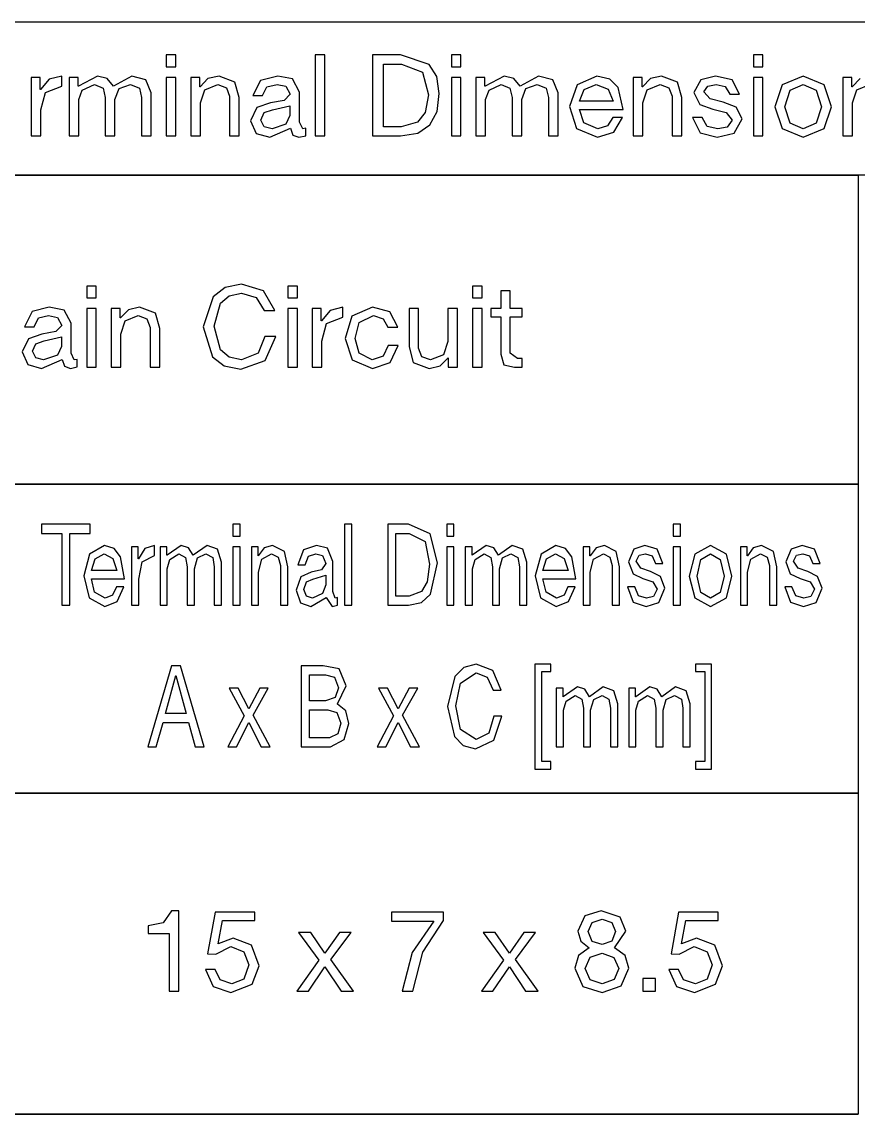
# Model space of a CAD drawing. Extents: x -212 to 220, y 7 to 294.
# Drawn here: x 56.87 to 77.72, y 120.68 to 147.9 of the extents above; entities that cross this region are included whole.
import ezdxf

# ---------------------------------------------------------------- set-up
doc = ezdxf.new("R2010")
doc.units = 0

msp = doc.modelspace()

# ---------------------------------------------------------------- linework, layer by layer
at = {"layer": '1'}
for p, q in [((46.017643, 147.898229), (88.217533, 147.898229)), ((56.5179, 147.898), (77.717681, 147.898)), ((60.705283, 147.072259), (60.465504, 147.072259)), ((60.465504, 147.072259), (60.465504, 146.778738)), ((60.705283, 146.778738), (60.705283, 147.072259)), ((64.416674, 147.072259), (64.176898, 147.072259)), ((64.176898, 147.072259), (64.176898, 145.054816)), ((64.416674, 145.054816), (64.416674, 147.072259)), ((66.306994, 147.072259), (65.612464, 147.072259)), ((65.612464, 147.072259), (65.612464, 145.054816)), ((67.023228, 146.835582), (66.306994, 147.072259)), ((67.814911, 147.072259), (67.575132, 147.072259)), ((67.575132, 147.072259), (67.575132, 146.778738)), ((67.814911, 146.778738), (67.814911, 147.072259)), ((75.34415, 147.072259), (75.104371, 147.072259)), ((75.104371, 147.072259), (75.104371, 146.778738)), ((75.34415, 146.778738), (75.34415, 147.072259)), ((60.465504, 146.778738), (60.705283, 146.778738)), ((65.881182, 146.844883), (66.331798, 146.844883)), ((65.881182, 145.282192), (65.881182, 146.844883)), ((66.331798, 146.844883), (66.854763, 146.640245)), ((67.210426, 146.535084), (67.023228, 146.835582)), ((67.575132, 146.778738), (67.814911, 146.778738)), ((75.104371, 146.778738), (75.34415, 146.778738)), ((57.321516, 146.514155), (57.098274, 146.514155)), ((57.098274, 146.514155), (57.098275, 145.054816)), ((57.321516, 146.208231), (57.321516, 146.514155)), ((57.543725, 146.467647), (57.329785, 146.208231)), ((57.863084, 146.547228), (57.543725, 146.467647)), ((57.863084, 146.295047), (57.863084, 146.547228)), ((58.269259, 146.514155), (58.046017, 146.514155)), ((58.046017, 146.514155), (58.046018, 145.054816)), ((58.269259, 146.299181), (58.269259, 146.514155)), ((58.748816, 146.547228), (58.277528, 146.299181)), ((58.992728, 146.489867), (58.748816, 146.547228)), ((59.149824, 146.299181), (58.992728, 146.489867)), ((59.604577, 146.547228), (59.149824, 146.299181)), ((59.958559, 146.449559), (59.604577, 146.547228)), ((60.705283, 146.514155), (60.465504, 146.514155)), ((60.465504, 146.514155), (60.465504, 145.054816)), ((60.705283, 145.054816), (60.705283, 146.514155)), ((61.079432, 146.514155), (61.079418, 145.054816)), ((61.302672, 146.514155), (61.079432, 146.514155)), ((61.302672, 146.282645), (61.302672, 146.514155)), ((61.506264, 146.483149), (61.310927, 146.282645)), ((61.782216, 146.547228), (61.506264, 146.483149)), ((62.178574, 146.3984), (61.782216, 146.547228)), ((63.244657, 146.547226), (62.818327, 146.43974)), ((63.615175, 146.475396), (63.244657, 146.547226)), ((63.790357, 146.146218), (63.615175, 146.475396)), ((66.854763, 146.640245), (67.005658, 146.07594)), ((67.274376, 146.109013), (67.210426, 146.535084)), ((67.814911, 146.514155), (67.575132, 146.514155)), ((67.575132, 146.514155), (67.575132, 145.054816)), ((67.814911, 145.054816), (67.814911, 146.514155)), ((68.189059, 146.514155), (68.189045, 145.054816)), ((68.4123, 146.514155), (68.189059, 146.514155)), ((68.4123, 146.299181), (68.4123, 146.514155)), ((68.891844, 146.547228), (68.420555, 146.299181)), ((69.135757, 146.489867), (68.891844, 146.547228)), ((69.292853, 146.299181), (69.135757, 146.489867)), ((69.747604, 146.547228), (69.292853, 146.299181)), ((70.101586, 146.449559), (69.747604, 146.547228)), ((71.203842, 146.547228), (70.710334, 146.331737)), ((71.526884, 146.466742), (71.203842, 146.547228)), ((71.732494, 146.263008), (71.526884, 146.466742)), ((72.111294, 146.514155), (72.11128, 145.054816)), ((72.334535, 146.514155), (72.111294, 146.514155)), ((72.334535, 146.282645), (72.334535, 146.514155)), ((72.538126, 146.483149), (72.34279, 146.282645)), ((72.814075, 146.547228), (72.538126, 146.483149)), ((73.210434, 146.3984), (72.814075, 146.547228)), ((74.164897, 146.547228), (73.795926, 146.450593)), ((74.57572, 146.453177), (74.164897, 146.547228)), ((75.34415, 146.514155), (75.104371, 146.514155)), ((75.104371, 146.514155), (75.104371, 145.054816)), ((75.34415, 145.054816), (75.34415, 146.514155)), ((76.346671, 146.547228), (75.819572, 146.326053)), ((76.873769, 146.326053), (76.346671, 146.547228)), ((77.338871, 146.514155), (77.338857, 145.054816)), ((77.562111, 146.514155), (77.338871, 146.514155)), ((77.562111, 146.282645), (77.562111, 146.514155)), ((77.765703, 146.483149), (77.570366, 146.282645)), ((57.329785, 146.208231), (57.321516, 146.208231)), ((57.456392, 146.138985), (57.863084, 146.295047)), ((58.277528, 146.299181), (58.269259, 146.299181)), ((58.285797, 145.964319), (58.373129, 146.192211)), ((58.373129, 146.192211), (58.674402, 146.336388)), ((58.674402, 146.336388), (58.891443, 146.244921)), ((58.891443, 146.244921), (58.947253, 146.013928)), ((59.187031, 145.964319), (59.292451, 146.23562)), ((59.292451, 146.23562), (59.571504, 146.336388)), ((59.571504, 146.336388), (59.798879, 146.241821)), ((59.798879, 146.241821), (59.852621, 146.013928)), ((60.0924, 146.125549), (59.958559, 146.449559)), ((61.310927, 146.282645), (61.302672, 146.282645)), ((61.319197, 145.877503), (61.42565, 146.206164)), ((61.42565, 146.206164), (61.749144, 146.336388)), ((61.749144, 146.336388), (61.967734, 146.25629)), ((61.967734, 146.25629), (62.046799, 146.042867)), ((62.286578, 146.013928), (62.178574, 146.3984)), ((62.818327, 146.43974), (62.624538, 146.059402)), ((62.864317, 146.059402), (62.97491, 146.278509)), ((62.97491, 146.278509), (63.228119, 146.336387)), ((63.228119, 146.336387), (63.448777, 146.293496)), ((63.448777, 146.293496), (63.554713, 146.092475)), ((68.420555, 146.299181), (68.4123, 146.299181)), ((68.428824, 145.964319), (68.516157, 146.192211)), ((68.516157, 146.192211), (68.817429, 146.336388)), ((68.817429, 146.336388), (69.034471, 146.244921)), ((69.034471, 146.244921), (69.090281, 146.013928)), ((69.33006, 145.964319), (69.435479, 146.23562)), ((69.435479, 146.23562), (69.714531, 146.336388)), ((69.714531, 146.336388), (69.941907, 146.241821)), ((69.941907, 146.241821), (69.995652, 146.013928)), ((70.235427, 146.125549), (70.101586, 146.449559)), ((70.710334, 146.331737), (70.517582, 145.790686)), ((70.769761, 145.922978), (70.89017, 146.213399)), ((70.89017, 146.213399), (71.187308, 146.336388)), ((71.187308, 146.336388), (71.483411, 146.216499)), ((71.483411, 146.216499), (71.608985, 145.922978)), ((71.861165, 145.712138), (71.732494, 146.263008)), ((72.34279, 146.282645), (72.334535, 146.282645)), ((72.351055, 145.877503), (72.457509, 146.206164)), ((72.457509, 146.206164), (72.781002, 146.336388)), ((72.781002, 146.336388), (72.999594, 146.25629)), ((72.999594, 146.25629), (73.078658, 146.042867)), ((73.318437, 146.013928), (73.210434, 146.3984)), ((73.795926, 146.450593), (73.619194, 146.133817)), ((73.871373, 146.150353), (73.972142, 146.299181)), ((73.972142, 146.299181), (74.181432, 146.336388)), ((74.181432, 146.336388), (74.40519, 146.284195)), ((74.40519, 146.284195), (74.520429, 146.092476)), ((74.760208, 146.092476), (74.57572, 146.453177)), ((75.819572, 146.326053), (75.639738, 145.782418)), ((75.891917, 145.782418), (76.024726, 146.192728)), ((76.024726, 146.192728), (76.346671, 146.336388)), ((76.346671, 146.336388), (76.668614, 146.192728)), ((76.668614, 146.192728), (76.801422, 145.782418)), ((77.053601, 145.782418), (76.873769, 146.326053)), ((77.570366, 146.282645), (77.562111, 146.282645)), ((77.578632, 145.877503), (77.685086, 146.206164)), ((77.685086, 146.206164), (78.008579, 146.336388)), ((57.338053, 145.70387), (57.456392, 146.138985)), ((58.285797, 145.054816), (58.285797, 145.964319)), ((58.947253, 146.013928), (58.947253, 145.054816)), ((59.187031, 145.054816), (59.187031, 145.964319)), ((59.852621, 146.013928), (59.852621, 145.054816)), ((60.0924, 145.054816), (60.0924, 146.125549)), ((62.046799, 146.042867), (62.046799, 145.054816)), ((62.286578, 145.054816), (62.286578, 146.013928)), ((62.624538, 146.059402), (62.864317, 146.059402)), ((63.407952, 145.938479), (63.062755, 145.877501)), ((63.554713, 146.092475), (63.407952, 145.938479)), ((63.790357, 145.397945), (63.790357, 146.146218)), ((67.005658, 146.07594), (66.925302, 145.637983)), ((67.217403, 145.66001), (67.274376, 146.109013)), ((68.428824, 145.054816), (68.428824, 145.964319)), ((69.090281, 146.013928), (69.090281, 145.054816)), ((69.33006, 145.054816), (69.33006, 145.964319)), ((69.995652, 146.013928), (69.995652, 145.054816)), ((70.235427, 145.054816), (70.235427, 146.125549)), ((71.608985, 145.922978), (70.769761, 145.922978)), ((73.078658, 146.042867), (73.078658, 145.054816)), ((73.318437, 145.054816), (73.318437, 146.013928)), ((73.619194, 146.133817), (73.768539, 145.841846)), ((74.027436, 145.979305), (73.871373, 146.150353)), ((74.350931, 145.898173), (74.027436, 145.979305)), ((74.520429, 146.092476), (74.760208, 146.092476)), ((57.338053, 145.054816), (57.338053, 145.70387)), ((61.319197, 145.054816), (61.319197, 145.877503)), ((62.723759, 145.76123), (62.570796, 145.431018)), ((63.062755, 145.877501), (62.723759, 145.76123)), ((62.910826, 145.635141), (63.1165, 145.708004)), ((63.1165, 145.708004), (63.550578, 145.807223)), ((63.550578, 145.807223), (63.550578, 145.563311)), ((67.041832, 145.329217), (67.217403, 145.66001)), ((70.517582, 145.790686), (70.696374, 145.238783)), ((70.874663, 145.377793), (70.769761, 145.712138)), ((70.769761, 145.712138), (71.861165, 145.712138)), ((72.351055, 145.054816), (72.351055, 145.877503)), ((73.768539, 145.841846), (74.094617, 145.720407)), ((74.094617, 145.720407), (74.42431, 145.635657)), ((74.678559, 145.774667), (74.350931, 145.898173)), ((74.826354, 145.480629), (74.678559, 145.774667)), ((75.639738, 145.782418), (75.819572, 145.242401)), ((75.639738, 145.782418), (75.639738, 145.782418)), ((76.024726, 145.375726), (75.891917, 145.782418)), ((75.891917, 145.782418), (75.891917, 145.782418)), ((76.801422, 145.782418), (76.668614, 145.375726)), ((76.873769, 145.242401), (77.053601, 145.782418)), ((77.578632, 145.054816), (77.578632, 145.877503)), ((62.570796, 145.431018), (62.711357, 145.116309)), ((62.822976, 145.447556), (62.910826, 145.635141)), ((62.909275, 145.281158), (62.822976, 145.447556)), ((63.550578, 145.563311), (63.446709, 145.348337)), ((63.868906, 145.232581), (63.790357, 145.397945)), ((66.734875, 145.400014), (66.327667, 145.282192)), ((66.925302, 145.637983), (66.734875, 145.400014)), ((71.224511, 145.232582), (70.874663, 145.377793)), ((71.604851, 145.517836), (71.472041, 145.303896)), ((71.840495, 145.517836), (71.604851, 145.517836)), ((71.626039, 145.148867), (71.840495, 145.517836)), ((73.586121, 145.513701), (73.77991, 145.132847)), ((73.8259, 145.513701), (73.586121, 145.513701)), ((73.950956, 145.292527), (73.8259, 145.513701)), ((74.42431, 145.635657), (74.574171, 145.45169)), ((74.574171, 145.45169), (74.452215, 145.272373)), ((74.626365, 145.120961), (74.826354, 145.480629)), ((76.346671, 145.232582), (76.024726, 145.375726)), ((76.668614, 145.375726), (76.346671, 145.232582)), ((62.711357, 145.116309), (63.050354, 145.021742)), ((63.104096, 145.232582), (62.909275, 145.281158)), ((63.050354, 145.021742), (63.567116, 145.244983)), ((63.446709, 145.348337), (63.104096, 145.232582)), ((63.567116, 145.244983), (63.621894, 145.074451)), ((63.943321, 145.244984), (63.868906, 145.232581)), ((63.943321, 145.058948), (63.943321, 145.244984)), ((66.327667, 145.282192), (65.881182, 145.282192)), ((66.306994, 145.054816), (66.740688, 145.124773)), ((66.740688, 145.124773), (67.041832, 145.329217)), ((70.696374, 145.238783), (71.216246, 145.021743)), ((71.216246, 145.021743), (71.626039, 145.148867)), ((71.472041, 145.303896), (71.224511, 145.232582)), ((73.77991, 145.132847), (74.206236, 145.021743)), ((74.218639, 145.232582), (73.950956, 145.292527)), ((74.206236, 145.021743), (74.626365, 145.120961)), ((74.452215, 145.272373), (74.218639, 145.232582)), ((75.819572, 145.242401), (76.346671, 145.021743)), ((76.346671, 145.021743), (76.873769, 145.242401)), ((57.098275, 145.054816), (57.338053, 145.054816)), ((58.046018, 145.054816), (58.285797, 145.054816)), ((58.947253, 145.054816), (59.187031, 145.054816)), ((59.852621, 145.054816), (60.0924, 145.054816)), ((60.465504, 145.054816), (60.705283, 145.054816)), ((61.079418, 145.054816), (61.319197, 145.054816)), ((62.046799, 145.054816), (62.286578, 145.054816)), ((63.621894, 145.074451), (63.769688, 145.021742)), ((63.769688, 145.021742), (63.943321, 145.058948)), ((64.176898, 145.054816), (64.416674, 145.054816)), ((65.612464, 145.054816), (66.306994, 145.054816)), ((67.575132, 145.054816), (67.814911, 145.054816)), ((68.189045, 145.054816), (68.428824, 145.054816)), ((69.090281, 145.054816), (69.33006, 145.054816)), ((69.995652, 145.054816), (70.235427, 145.054816)), ((72.11128, 145.054816), (72.351055, 145.054816)), ((73.078658, 145.054816), (73.318437, 145.054816)), ((75.104371, 145.054816), (75.34415, 145.054816)), ((77.338857, 145.054816), (77.578632, 145.054816)), ((88.217533, 144.075891), (46.017643, 144.075891)), ((46.017643, 144.075891), (77.717479, 144.075891)), ((56.5179, 144.076), (77.717681, 144.076)), ((77.717479, 144.075891), (77.717479, 136.375827)), ((58.72208, 141.312519), (58.482302, 141.312519)), ((58.482302, 141.312519), (58.482302, 141.018997)), ((58.72208, 141.018997), (58.72208, 141.312519)), ((62.343556, 141.357994), (61.93273, 141.274537)), ((62.893909, 141.19263), (62.343556, 141.357994)), ((63.73985, 141.312519), (63.500072, 141.312519)), ((63.500072, 141.312519), (63.500072, 141.018997)), ((63.73985, 141.018997), (63.73985, 141.312519)), ((68.340076, 141.312519), (68.100298, 141.312519)), ((68.100298, 141.312519), (68.100298, 141.018997)), ((68.340076, 141.018997), (68.340076, 141.312519)), ((58.482302, 141.018997), (58.72208, 141.018997)), ((61.633524, 141.046903), (61.388578, 140.295529)), ((61.93273, 141.274537), (61.633524, 141.046903)), ((61.819042, 140.883606), (62.032271, 141.066152)), ((62.032271, 141.066152), (62.343556, 141.134752)), ((62.343556, 141.134752), (62.706841, 141.026749)), ((62.706841, 141.026749), (62.905795, 140.704805)), ((63.174511, 140.704805), (62.893909, 141.19263)), ((63.500072, 141.018997), (63.73985, 141.018997)), ((68.100298, 141.018997), (68.340076, 141.018997)), ((69.044941, 141.19263), (68.805163, 141.19263)), ((68.805163, 141.19263), (68.805163, 140.754415)), ((69.044941, 140.754415), (69.044941, 141.19263)), ((57.550061, 140.787488), (57.123731, 140.680001)), ((57.92058, 140.715658), (57.550061, 140.787488)), ((58.72208, 140.754415), (58.482302, 140.754415)), ((58.482302, 140.754415), (58.482302, 139.295076)), ((58.72208, 139.295076), (58.72208, 140.754415)), ((59.319457, 140.754415), (59.096217, 140.754415)), ((59.096217, 140.754415), (59.096217, 139.295076)), ((59.319457, 140.522905), (59.319457, 140.754415)), ((59.799014, 140.787488), (59.523063, 140.723409)), ((60.195372, 140.63866), (59.799014, 140.787488)), ((61.657295, 140.3162), (61.819042, 140.883606)), ((63.73985, 140.754415), (63.500072, 140.754415)), ((63.500072, 140.754415), (63.500072, 139.295076)), ((63.73985, 139.295076), (63.73985, 140.754415)), ((64.329993, 140.754415), (64.106752, 140.754415)), ((64.106752, 140.754415), (64.106752, 139.295076)), ((64.329993, 140.448491), (64.329993, 140.754415)), ((64.871562, 140.787488), (64.552202, 140.707906)), ((64.871562, 140.535307), (64.871562, 140.787488)), ((65.610533, 140.787488), (65.09377, 140.561145)), ((66.036863, 140.667599), (65.610533, 140.787488)), ((66.758781, 140.754415), (66.519003, 140.754415)), ((66.519003, 140.754415), (66.519003, 139.795302)), ((66.758781, 139.766364), (66.758781, 140.754415)), ((67.726161, 140.754415), (67.486384, 140.754415)), ((67.486384, 140.754415), (67.486384, 139.931728)), ((67.726162, 139.295076), (67.726161, 140.754415)), ((68.340076, 140.754415), (68.100298, 140.754415)), ((68.100298, 140.754415), (68.100298, 139.295076)), ((68.340076, 139.295076), (68.340076, 140.754415)), ((68.805163, 140.754415), (68.557117, 140.754415)), ((68.557117, 140.754415), (68.557117, 140.543575)), ((69.338463, 140.754415), (69.044941, 140.754415)), ((69.338463, 140.543575), (69.338463, 140.754415)), ((57.123731, 140.680001), (56.929945, 140.299663)), ((57.169723, 140.299663), (57.280311, 140.518771)), ((57.280311, 140.518771), (57.533525, 140.576648)), ((57.533525, 140.576648), (57.754182, 140.533757)), ((57.754182, 140.533757), (57.860119, 140.332736)), ((58.095763, 140.386479), (57.92058, 140.715658)), ((59.327726, 140.522905), (59.319457, 140.522905)), ((59.523063, 140.723409), (59.327726, 140.522905)), ((59.442448, 140.446424), (59.765941, 140.576648)), ((59.765941, 140.576648), (59.984532, 140.49655)), ((59.984532, 140.49655), (60.063597, 140.283127)), ((60.303375, 140.254188), (60.195372, 140.63866)), ((62.905795, 140.704805), (63.174511, 140.704805)), ((64.552202, 140.707906), (64.338262, 140.448491)), ((64.464869, 140.379245), (64.871562, 140.535307)), ((65.09377, 140.561145), (64.924271, 140.006142)), ((65.273604, 140.403016), (65.631204, 140.576648)), ((65.631204, 140.576648), (65.873049, 140.500167)), ((65.873049, 140.500167), (65.990871, 140.287261)), ((66.243051, 140.287261), (66.036863, 140.667599)), ((68.557117, 140.543575), (68.805163, 140.543575)), ((68.805163, 140.543575), (68.805163, 139.613402)), ((69.044941, 139.638206), (69.044941, 140.543575)), ((69.044941, 140.543575), (69.338463, 140.543575)), ((56.929945, 140.299663), (57.169723, 140.299663)), ((57.860119, 140.332736), (57.713358, 140.178741)), ((58.095763, 139.638206), (58.095763, 140.386479)), ((59.335994, 140.117763), (59.442448, 140.446424)), ((60.063597, 140.283127), (60.063597, 139.295076)), ((60.303375, 139.295076), (60.303375, 140.254188)), ((61.388578, 140.295529), (61.620088, 139.550357)), ((61.819042, 139.722439), (61.657295, 140.3162)), ((64.338262, 140.448491), (64.329993, 140.448491)), ((64.34653, 139.94413), (64.464869, 140.379245)), ((65.176452, 140.006142), (65.273604, 140.403016)), ((65.990871, 140.287261), (66.243051, 140.287261)), ((57.029164, 140.001491), (56.876202, 139.671279)), ((57.36816, 140.117763), (57.029164, 140.001491)), ((57.216232, 139.875401), (57.421904, 139.948264)), ((57.713358, 140.178741), (57.36816, 140.117763)), ((57.421904, 139.948264), (57.855985, 140.047483)), ((57.855985, 140.047483), (57.855985, 139.80357)), ((59.335994, 139.295076), (59.335994, 140.117763)), ((62.926465, 140.055751), (62.759034, 139.638723)), ((63.195182, 140.055751), (62.926465, 140.055751)), ((62.931116, 139.461473), (63.195182, 140.055751)), ((64.34653, 139.295076), (64.34653, 139.94413)), ((64.924271, 140.006142), (65.097904, 139.471292)), ((65.274637, 139.638723), (65.176452, 140.006142)), ((67.486384, 139.931728), (67.379414, 139.603066)), ((56.876202, 139.671279), (57.016761, 139.35657)), ((57.128382, 139.687816), (57.216232, 139.875401)), ((57.214682, 139.521418), (57.128382, 139.687816)), ((57.855985, 139.80357), (57.752115, 139.588597)), ((62.032271, 139.540086), (61.819042, 139.722439)), ((66.003273, 139.828375), (65.878733, 139.568443)), ((66.251319, 139.828375), (66.003273, 139.828375)), ((66.046681, 139.411864), (66.251319, 139.828375)), ((66.519003, 139.795302), (66.624939, 139.41083)), ((66.837329, 139.55294), (66.758781, 139.766364)), ((57.409501, 139.472842), (57.214682, 139.521418)), ((57.355758, 139.262003), (57.872521, 139.485244)), ((57.752115, 139.588597), (57.409501, 139.472842)), ((57.872521, 139.485244), (57.927298, 139.314713)), ((58.174311, 139.472842), (58.095763, 139.638206)), ((58.248725, 139.485244), (58.174311, 139.472842)), ((58.248725, 139.29921), (58.248725, 139.485244)), ((61.620088, 139.550357), (61.911801, 139.326986)), ((62.343556, 139.472842), (62.032271, 139.540086)), ((62.322886, 139.245466), (62.931116, 139.461473)), ((62.759034, 139.638723), (62.343556, 139.472842)), ((65.097904, 139.471292), (65.606399, 139.262003)), ((65.602265, 139.472842), (65.274637, 139.638723)), ((65.878733, 139.568443), (65.602265, 139.472842)), ((65.606399, 139.262003), (66.046681, 139.411864)), ((66.624939, 139.41083), (67.01923, 139.262003)), ((67.052302, 139.472842), (66.837329, 139.55294)), ((67.379414, 139.603066), (67.052302, 139.472842)), ((67.297248, 139.326081), (67.494652, 139.526585)), ((67.494652, 139.526585), (67.498786, 139.526585)), ((67.498786, 139.526585), (67.498786, 139.295076)), ((68.805163, 139.613402), (68.885778, 139.35347)), ((69.226842, 139.505915), (69.044941, 139.638206)), ((69.338463, 139.505915), (69.226842, 139.505915)), ((69.338463, 139.295076), (69.338463, 139.505915)), ((57.016761, 139.35657), (57.355758, 139.262003)), ((57.927298, 139.314713), (58.075092, 139.262003)), ((58.075092, 139.262003), (58.248725, 139.29921)), ((58.482302, 139.295076), (58.72208, 139.295076)), ((59.096217, 139.295076), (59.335994, 139.295076)), ((60.063597, 139.295076), (60.303375, 139.295076)), ((61.911801, 139.326986), (62.322886, 139.245466)), ((63.500072, 139.295076), (63.73985, 139.295076)), ((64.106752, 139.295076), (64.34653, 139.295076)), ((67.01923, 139.262003), (67.297248, 139.326081)), ((67.498786, 139.295076), (67.726162, 139.295076)), ((68.100298, 139.295076), (68.340076, 139.295076)), ((68.885778, 139.35347), (69.152428, 139.295076)), ((69.152428, 139.295076), (69.338463, 139.295076)), ((77.717479, 136.375827), (46.017643, 136.375827)), ((56.517698, 136.375827), (77.717479, 136.375827)), ((56.5179, 136.376), (77.717681, 136.376)), ((77.717479, 136.375827), (77.717479, 128.675764)), ((58.566103, 135.376059), (57.358944, 135.376059)), ((57.358944, 135.376059), (57.358944, 135.148682)), ((58.566103, 135.148682), (58.566103, 135.376059)), ((62.308502, 135.376059), (62.126601, 135.376059)), ((62.126601, 135.376059), (62.126601, 135.082536)), ((62.308502, 135.082536), (62.308502, 135.376059)), ((65.091789, 135.376059), (64.909888, 135.376059)), ((64.909888, 135.376059), (64.909888, 133.358608)), ((65.091789, 133.358608), (65.091789, 135.376059)), ((66.505652, 135.376059), (65.988889, 135.376059)), ((65.988889, 135.376059), (65.988889, 133.358608)), ((67.044636, 135.13938), (66.505652, 135.376059)), ((67.640464, 135.376059), (67.458564, 135.376059)), ((67.458564, 135.376059), (67.458564, 135.082536)), ((67.640464, 135.082536), (67.640464, 135.376059)), ((73.287653, 135.376059), (73.105752, 135.376059)), ((73.105752, 135.376059), (73.105752, 135.082536)), ((73.287653, 135.082536), (73.287653, 135.376059)), ((57.358944, 135.148682), (57.863305, 135.148682)), ((57.863305, 135.148682), (57.863305, 133.358608)), ((58.065876, 133.358608), (58.065876, 135.148682)), ((58.065876, 135.148682), (58.566103, 135.148682)), ((62.126601, 135.082536), (62.308502, 135.082536)), ((66.19146, 135.148682), (66.526323, 135.148682)), ((66.19146, 133.585985), (66.19146, 135.148682)), ((66.526323, 135.148682), (66.918029, 134.944043)), ((67.233255, 134.412809), (67.044636, 135.13938)), ((67.458564, 135.082536), (67.640464, 135.082536)), ((73.105752, 135.082536), (73.287653, 135.082536)), ((58.926804, 134.851025), (58.556801, 134.635534)), ((59.169424, 134.770539), (58.926804, 134.851025)), ((59.323678, 134.566805), (59.169424, 134.770539)), ((59.769128, 134.817953), (59.599629, 134.817953)), ((59.599629, 134.817953), (59.599629, 133.358608)), ((59.769128, 134.512028), (59.769128, 134.817953)), ((59.933458, 134.771444), (59.773262, 134.512028)), ((60.17427, 134.851025), (59.933458, 134.771444)), ((60.17427, 134.598844), (60.17427, 134.851025)), ((60.482261, 134.817953), (60.312763, 134.817953)), ((60.312763, 134.817953), (60.312763, 133.358608)), ((60.482261, 134.602978), (60.482261, 134.817953)), ((60.837794, 134.851025), (60.486395, 134.602978)), ((61.022795, 134.793665), (60.837794, 134.851025)), ((61.139584, 134.602978), (61.022795, 134.793665)), ((61.482714, 134.851025), (61.139584, 134.602978)), ((61.74678, 134.753357), (61.482714, 134.851025)), ((61.846516, 134.429345), (61.74678, 134.753357)), ((62.308502, 134.817953), (62.126601, 134.817953)), ((62.126601, 134.817953), (62.126601, 133.358608)), ((62.308502, 133.358608), (62.308502, 134.817953)), ((62.758085, 134.817953), (62.588588, 134.817953)), ((62.588588, 134.817953), (62.588588, 133.358608)), ((62.758085, 134.586442), (62.758085, 134.817953)), ((62.908981, 134.786947), (62.76222, 134.586442)), ((63.117753, 134.851025), (62.908981, 134.786947)), ((63.412825, 134.702197), (63.117753, 134.851025)), ((64.212258, 134.851025), (63.892381, 134.743538)), ((64.489759, 134.779195), (64.212258, 134.851025)), ((64.621534, 134.450016), (64.489759, 134.779195)), ((66.918029, 134.944043), (67.030684, 134.379736)), ((67.640464, 134.817953), (67.458564, 134.817953)), ((67.458564, 134.817953), (67.458564, 133.358608)), ((67.640464, 133.358608), (67.640464, 134.817953)), ((68.090048, 134.817953), (67.92055, 134.817953)), ((67.92055, 134.817953), (67.92055, 133.358608)), ((68.090048, 134.602978), (68.090048, 134.817953)), ((68.445582, 134.851025), (68.094183, 134.602978)), ((68.630583, 134.793665), (68.445582, 134.851025)), ((68.747371, 134.602978), (68.630583, 134.793665)), ((69.090502, 134.851025), (68.747371, 134.602978)), ((69.354568, 134.753357), (69.090502, 134.851025)), ((69.454303, 134.429345), (69.354568, 134.753357)), ((70.180872, 134.851025), (69.81087, 134.635534)), ((70.423493, 134.770539), (70.180872, 134.851025)), ((70.577747, 134.566805), (70.423493, 134.770539)), ((71.031464, 134.817953), (70.861966, 134.817953)), ((70.861966, 134.817953), (70.861966, 133.358608)), ((71.031464, 134.586442), (71.031464, 134.817953)), ((71.182359, 134.786947), (71.035599, 134.586442)), ((71.391132, 134.851025), (71.182359, 134.786947)), ((71.686203, 134.702197), (71.391132, 134.851025)), ((72.124935, 134.75439), (71.993678, 134.437613)), ((72.39882, 134.851025), (72.124935, 134.75439)), ((72.709395, 134.756974), (72.39882, 134.851025)), ((72.849437, 134.396272), (72.709395, 134.756974)), ((73.287653, 134.817953), (73.105752, 134.817953)), ((73.105752, 134.817953), (73.105752, 133.358608)), ((73.287653, 133.358608), (73.287653, 134.817953)), ((74.039026, 134.851025), (73.642152, 134.62985)), ((74.433833, 134.62985), (74.039026, 134.851025)), ((74.951629, 134.817953), (74.782132, 134.817953)), ((74.782132, 134.817953), (74.782132, 133.358608)), ((74.951629, 134.586442), (74.951629, 134.817953)), ((75.102525, 134.786947), (74.955764, 134.586442)), ((75.311297, 134.851025), (75.102525, 134.786947)), ((75.606369, 134.702197), (75.311297, 134.851025)), ((76.045101, 134.75439), (75.913843, 134.437613)), ((76.318985, 134.851025), (76.045101, 134.75439)), ((76.629561, 134.756974), (76.318985, 134.851025)), ((76.769603, 134.396272), (76.629561, 134.756974)), ((58.556801, 134.635534), (58.41004, 134.094481)), ((58.604343, 134.226773), (58.69426, 134.517195)), ((58.69426, 134.517195), (58.914401, 134.640185)), ((58.914401, 134.640185), (59.137126, 134.520296)), ((59.137126, 134.520296), (59.232727, 134.226773)), ((59.422896, 134.015933), (59.323678, 134.566805)), ((59.773262, 134.512028), (59.769128, 134.512028)), ((59.86938, 134.442781), (60.17427, 134.598844)), ((60.486395, 134.602978), (60.482261, 134.602978)), ((60.490529, 134.268114), (60.556675, 134.496008)), ((60.556675, 134.496008), (60.784051, 134.640185)), ((60.784051, 134.640185), (60.947864, 134.548718)), ((60.947864, 134.548718), (60.990756, 134.317724)), ((61.168522, 134.268114), (61.246037, 134.539416)), ((61.246037, 134.539416), (61.453776, 134.640185)), ((61.453776, 134.640185), (61.625858, 134.545617)), ((61.625858, 134.545617), (61.664615, 134.317724)), ((62.76222, 134.586442), (62.758085, 134.586442)), ((62.766354, 134.181298), (62.847486, 134.509961)), ((62.847486, 134.509961), (63.092948, 134.640185)), ((63.092948, 134.640185), (63.253662, 134.560087)), ((63.253662, 134.560087), (63.312056, 134.346663)), ((63.493957, 134.317724), (63.412825, 134.702197)), ((63.892381, 134.743538), (63.749238, 134.363199)), ((63.927004, 134.363199), (64.00917, 134.582308)), ((64.00917, 134.582308), (64.199855, 134.640185)), ((64.199855, 134.640185), (64.365219, 134.597294)), ((64.365219, 134.597294), (64.443768, 134.396272)), ((68.094183, 134.602978), (68.090048, 134.602978)), ((68.098317, 134.268114), (68.164462, 134.496008)), ((68.164462, 134.496008), (68.391838, 134.640185)), ((68.391838, 134.640185), (68.555652, 134.548718)), ((68.555652, 134.548718), (68.598543, 134.317724)), ((68.77631, 134.268114), (68.853824, 134.539416)), ((68.853824, 134.539416), (69.061563, 134.640185)), ((69.061563, 134.640185), (69.233645, 134.545617)), ((69.233645, 134.545617), (69.272403, 134.317724)), ((69.81087, 134.635534), (69.664109, 134.094481)), ((69.858412, 134.226773), (69.948329, 134.517195)), ((69.948329, 134.517195), (70.16847, 134.640185)), ((70.16847, 134.640185), (70.391195, 134.520296)), ((70.391195, 134.520296), (70.486796, 134.226773)), ((70.676965, 134.015933), (70.577747, 134.566805)), ((71.035599, 134.586442), (71.031464, 134.586442)), ((71.039733, 134.181298), (71.120864, 134.509961)), ((71.120864, 134.509961), (71.366327, 134.640185)), ((71.366327, 134.640185), (71.52704, 134.560087)), ((71.52704, 134.560087), (71.585435, 134.346663)), ((71.767335, 134.317724), (71.686203, 134.702197)), ((72.183846, 134.45415), (72.259294, 134.602978)), ((72.259294, 134.602978), (72.415356, 134.640185)), ((72.415356, 134.640185), (72.581754, 134.587992)), ((72.581754, 134.587992), (72.667537, 134.396272)), ((73.642152, 134.62985), (73.505727, 134.086213)), ((73.70003, 134.086213), (73.798215, 134.496525)), ((73.798215, 134.496525), (74.039026, 134.640185)), ((74.039026, 134.640185), (74.279838, 134.496525)), ((74.279838, 134.496525), (74.378023, 134.086213)), ((74.568192, 134.086213), (74.433833, 134.62985)), ((74.955764, 134.586442), (74.951629, 134.586442)), ((74.959898, 134.181298), (75.04103, 134.509961)), ((75.04103, 134.509961), (75.286492, 134.640185)), ((75.286492, 134.640185), (75.447206, 134.560087)), ((75.447206, 134.560087), (75.5056, 134.346663)), ((75.687501, 134.317724), (75.606369, 134.702197)), ((76.104012, 134.45415), (76.179459, 134.602978)), ((76.179459, 134.602978), (76.335522, 134.640185)), ((76.335522, 134.640185), (76.50192, 134.587992)), ((76.50192, 134.587992), (76.587702, 134.396272)), ((59.232727, 134.226773), (58.604343, 134.226773)), ((59.78153, 134.007665), (59.86938, 134.442781)), ((60.490529, 133.358608), (60.490529, 134.268114)), ((60.990756, 134.317724), (60.990756, 133.358608)), ((61.168522, 133.358608), (61.168522, 134.268114)), ((61.664615, 134.317724), (61.664615, 133.358608)), ((61.846516, 133.358608), (61.846516, 134.429345)), ((63.312056, 134.346663), (63.312056, 133.358608)), ((63.493957, 133.358608), (63.493957, 134.317724)), ((63.749238, 134.363199), (63.927004, 134.363199)), ((64.334214, 134.242276), (64.075832, 134.181298)), ((64.443768, 134.396272), (64.334214, 134.242276)), ((64.621534, 133.70174), (64.621534, 134.450016)), ((67.030684, 134.379736), (66.970998, 133.941777)), ((67.058589, 133.63301), (67.233255, 134.412809)), ((68.098317, 133.358608), (68.098317, 134.268114)), ((68.598543, 134.317724), (68.598543, 133.358608)), ((68.77631, 133.358608), (68.77631, 134.268114)), ((69.272403, 134.317724), (69.272403, 133.358608)), ((69.454303, 133.358608), (69.454303, 134.429345)), ((70.486796, 134.226773), (69.858412, 134.226773)), ((71.585435, 134.346663), (71.585435, 133.358608)), ((71.767335, 133.358608), (71.767335, 134.317724)), ((71.993678, 134.437613), (72.104782, 134.145641)), ((72.299601, 134.283101), (72.183846, 134.45415)), ((72.539379, 134.201969), (72.299601, 134.283101)), ((72.667537, 134.396272), (72.849437, 134.396272)), ((75.5056, 134.346663), (75.5056, 133.358608)), ((75.687501, 133.358608), (75.687501, 134.317724)), ((75.913843, 134.437613), (76.024947, 134.145641)), ((76.219767, 134.283101), (76.104012, 134.45415)), ((76.459545, 134.201969), (76.219767, 134.283101)), ((76.587702, 134.396272), (76.769603, 134.396272)), ((58.41004, 134.094481), (58.546983, 133.542576)), ((58.680824, 133.681586), (58.604343, 134.015933)), ((58.604343, 134.015933), (59.422896, 134.015933)), ((59.78153, 133.358608), (59.78153, 134.007665)), ((62.766354, 133.358608), (62.766354, 134.181298)), ((63.820034, 134.065026), (63.703762, 133.734813)), ((64.075832, 134.181298), (63.820034, 134.065026)), ((63.898066, 133.751349), (63.962661, 133.938935)), ((63.962661, 133.938935), (64.117173, 134.011799)), ((64.117173, 134.011799), (64.443768, 134.111018)), ((64.443768, 134.111018), (64.443768, 133.867105)), ((66.970998, 133.941777), (66.829146, 133.703807)), ((69.664109, 134.094481), (69.801052, 133.542576)), ((69.934893, 133.681586), (69.858412, 134.015933)), ((69.858412, 134.015933), (70.676965, 134.015933)), ((71.039733, 133.358608), (71.039733, 134.181298)), ((72.104782, 134.145641), (72.34921, 134.024201)), ((72.34921, 134.024201), (72.597257, 133.939452)), ((72.787426, 134.078462), (72.539379, 134.201969)), ((72.597257, 133.939452), (72.708878, 133.755484)), ((72.899047, 133.784422), (72.787426, 134.078462)), ((73.505727, 134.086213), (73.642152, 133.546194)), ((73.505727, 134.086213), (73.505727, 134.086213)), ((73.798215, 133.679519), (73.70003, 134.086213)), ((73.70003, 134.086213), (73.70003, 134.086213)), ((74.378023, 134.086213), (74.279838, 133.679519)), ((74.433833, 133.546194), (74.568192, 134.086213)), ((74.959898, 133.358608), (74.959898, 134.181298)), ((76.024947, 134.145641), (76.269376, 134.024201)), ((76.269376, 134.024201), (76.517422, 133.939452)), ((76.707591, 134.078462), (76.459545, 134.201969)), ((76.517422, 133.939452), (76.629043, 133.755484)), ((76.819212, 133.784422), (76.707591, 134.078462)), ((58.94334, 133.536375), (58.680824, 133.681586)), ((59.228593, 133.82163), (59.129375, 133.607689)), ((59.40636, 133.82163), (59.228593, 133.82163)), ((59.24513, 133.452659), (59.40636, 133.82163)), ((63.703762, 133.734813), (63.811249, 133.420103)), ((63.961627, 133.584951), (63.898066, 133.751349)), ((64.443768, 133.867105), (64.364703, 133.652131)), ((64.679411, 133.536375), (64.621534, 133.70174)), ((66.829146, 133.703807), (66.522189, 133.585985)), ((70.197409, 133.536375), (69.934893, 133.681586)), ((70.482662, 133.82163), (70.383443, 133.607689)), ((70.660429, 133.82163), (70.482662, 133.82163)), ((70.499198, 133.452659), (70.660429, 133.82163)), ((71.968873, 133.817495), (72.112017, 133.43664)), ((72.14664, 133.817495), (71.968873, 133.817495)), ((72.242757, 133.59632), (72.14664, 133.817495)), ((72.708878, 133.755484), (72.618444, 133.576166)), ((72.749185, 133.424754), (72.899047, 133.784422)), ((74.039026, 133.536375), (73.798215, 133.679519)), ((74.279838, 133.679519), (74.039026, 133.536375)), ((75.889038, 133.817495), (76.032182, 133.43664)), ((76.066805, 133.817495), (75.889038, 133.817495)), ((76.162923, 133.59632), (76.066805, 133.817495)), ((76.629043, 133.755484), (76.53861, 133.576166)), ((76.669351, 133.424754), (76.819212, 133.784422)), ((58.546983, 133.542576), (58.935072, 133.325535)), ((58.935072, 133.325535), (59.24513, 133.452659)), ((59.129375, 133.607689), (58.94334, 133.536375)), ((63.811249, 133.420103), (64.067564, 133.325535)), ((64.108905, 133.536375), (63.961627, 133.584951)), ((64.067564, 133.325535), (64.452036, 133.548778)), ((64.364703, 133.652131), (64.108905, 133.536375)), ((64.452036, 133.548778), (64.604998, 133.325535)), ((64.733155, 133.548778), (64.679411, 133.536375)), ((64.733155, 133.362742), (64.733155, 133.548778)), ((66.522189, 133.585985), (66.19146, 133.585985)), ((66.505652, 133.358608), (66.832118, 133.428565)), ((66.832118, 133.428565), (67.058589, 133.63301)), ((69.801052, 133.542576), (70.18914, 133.325535)), ((70.18914, 133.325535), (70.499198, 133.452659)), ((70.383443, 133.607689), (70.197409, 133.536375)), ((72.112017, 133.43664), (72.431893, 133.325535)), ((72.444295, 133.536375), (72.242757, 133.59632)), ((72.431893, 133.325535), (72.749185, 133.424754)), ((72.618444, 133.576166), (72.444295, 133.536375)), ((73.642152, 133.546194), (74.039026, 133.325535)), ((74.039026, 133.325535), (74.433833, 133.546194)), ((76.032182, 133.43664), (76.352058, 133.325535)), ((76.36446, 133.536375), (76.162923, 133.59632)), ((76.352058, 133.325535), (76.669351, 133.424754)), ((76.53861, 133.576166), (76.36446, 133.536375)), ((57.863305, 133.358608), (58.065876, 133.358608)), ((59.599629, 133.358608), (59.78153, 133.358608)), ((60.312763, 133.358608), (60.490529, 133.358608)), ((60.990756, 133.358608), (61.168522, 133.358608)), ((61.664615, 133.358608), (61.846516, 133.358608)), ((62.126601, 133.358608), (62.308502, 133.358608)), ((62.588588, 133.358608), (62.766354, 133.358608)), ((63.312056, 133.358608), (63.493957, 133.358608)), ((64.604998, 133.325535), (64.733155, 133.362742)), ((64.909888, 133.358608), (65.091789, 133.358608)), ((65.988889, 133.358608), (66.505652, 133.358608)), ((67.458564, 133.358608), (67.640464, 133.358608)), ((67.92055, 133.358608), (68.098317, 133.358608)), ((68.598543, 133.358608), (68.77631, 133.358608)), ((69.272403, 133.358608), (69.454303, 133.358608)), ((70.861966, 133.358608), (71.039733, 133.358608)), ((71.585435, 133.358608), (71.767335, 133.358608)), ((73.105752, 133.358608), (73.287653, 133.358608)), ((74.782132, 133.358608), (74.959898, 133.358608)), ((75.5056, 133.358608), (75.687501, 133.358608)), ((60.596982, 131.848621), (60.005805, 129.83117)), ((60.820224, 131.848621), (60.596982, 131.848621)), ((61.411401, 129.83117), (60.820224, 131.848621)), ((64.381756, 131.848621), (63.83192, 131.848621)), ((63.83192, 131.848621), (63.83192, 129.83117)), ((64.77863, 131.774207), (64.381756, 131.848621)), ((64.956397, 131.352526), (64.77863, 131.774207)), ((67.887671, 131.810638), (67.663719, 131.583003)), ((68.196502, 131.894096), (67.887671, 131.810638)), ((68.607845, 131.728731), (68.196502, 131.894096)), ((70.056849, 131.894096), (69.659975, 131.894096)), ((69.659975, 131.894096), (69.659975, 129.273064)), ((70.056849, 131.703926), (70.056849, 131.894096)), ((74.062797, 131.894096), (73.665923, 131.894096)), ((73.665923, 131.894096), (73.665923, 131.703926)), ((74.062797, 129.273064), (74.062797, 131.894096)), ((60.448154, 130.662128), (60.704469, 131.604708)), ((60.704469, 131.604708), (60.708603, 131.604708)), ((60.708603, 131.604708), (60.960784, 130.662128)), ((64.034491, 131.621244), (64.435499, 131.621244)), ((64.034491, 130.980455), (64.034491, 131.621244)), ((64.435499, 131.621244), (64.661842, 131.56595)), ((64.661842, 131.56595), (64.75796, 131.302917)), ((67.663719, 131.583003), (67.481301, 130.831627)), ((67.805312, 131.419706), (68.196502, 131.670854)), ((68.196502, 131.670854), (68.469353, 131.56285)), ((68.469353, 131.56285), (68.61818, 131.240905)), ((68.820751, 131.240905), (68.607845, 131.728731)), ((69.829473, 129.463233), (69.829473, 131.703926)), ((69.829473, 131.703926), (70.056849, 131.703926)), ((73.665923, 131.703926), (73.893299, 131.703926)), ((73.893299, 131.703926), (73.893299, 129.463233)), ((62.263027, 131.290515), (62.031517, 131.290515)), ((62.031517, 131.290515), (62.411855, 130.600116)), ((62.523475, 130.777884), (62.263027, 131.290515)), ((62.796326, 131.290515), (62.523475, 130.777884)), ((62.635096, 130.620787), (63.0113, 131.290515)), ((63.0113, 131.290515), (62.796326, 131.290515)), ((64.75796, 131.302917), (64.681995, 131.062621)), ((64.733155, 130.901907), (64.956397, 131.352526)), ((65.986822, 131.290515), (65.755312, 131.290515)), ((65.755312, 131.290515), (66.13565, 130.600116)), ((66.247271, 130.777884), (65.986822, 131.290515)), ((66.520122, 131.290515), (66.247271, 130.777884)), ((66.358892, 130.620787), (66.735095, 131.290515)), ((66.735095, 131.290515), (66.520122, 131.290515)), ((67.683873, 130.852298), (67.805312, 131.419706)), ((68.61818, 131.240905), (68.820751, 131.240905)), ((70.360705, 131.290515), (70.191207, 131.290515)), ((70.191207, 131.290515), (70.191208, 129.83117)), ((70.360705, 131.07554), (70.360705, 131.290515)), ((70.716239, 131.323587), (70.36484, 131.07554)), ((70.90124, 131.266227), (70.716239, 131.323587)), ((71.018029, 131.07554), (70.90124, 131.266227)), ((71.361159, 131.323587), (71.018029, 131.07554)), ((71.625225, 131.225919), (71.361159, 131.323587)), ((71.724961, 130.901907), (71.625225, 131.225919)), ((72.166277, 131.290515), (71.996778, 131.290515)), ((71.996778, 131.290515), (71.996778, 129.83117)), ((72.166277, 131.07554), (72.166277, 131.290515)), ((72.521809, 131.323587), (72.17041, 131.07554)), ((72.706811, 131.266227), (72.521809, 131.323587)), ((72.823599, 131.07554), (72.706811, 131.266227)), ((73.16673, 131.323587), (72.823599, 131.07554)), ((73.430796, 131.225919), (73.16673, 131.323587)), ((73.530531, 130.901907), (73.430796, 131.225919)), ((64.435499, 130.980455), (64.034491, 130.980455)), ((64.681995, 131.062621), (64.435499, 130.980455)), ((70.36484, 131.07554), (70.360705, 131.07554)), ((70.368974, 130.740677), (70.43512, 130.96857)), ((70.43512, 130.96857), (70.662495, 131.112747)), ((70.662495, 131.112747), (70.82631, 131.02128)), ((70.82631, 131.02128), (70.869201, 130.790286)), ((71.046967, 130.740677), (71.124482, 131.011978)), ((71.124482, 131.011978), (71.332221, 131.112747)), ((71.332221, 131.112747), (71.504303, 131.018179)), ((71.504303, 131.018179), (71.54306, 130.790286)), ((72.17041, 131.07554), (72.166277, 131.07554)), ((72.174545, 130.740677), (72.24069, 130.96857)), ((72.24069, 130.96857), (72.468066, 131.112747)), ((72.468066, 131.112747), (72.63188, 131.02128)), ((72.63188, 131.02128), (72.674771, 130.790286)), ((72.852538, 130.740677), (72.930052, 131.011978)), ((72.930052, 131.011978), (73.137791, 131.112747)), ((73.137791, 131.112747), (73.309873, 131.018179)), ((73.309873, 131.018179), (73.348631, 130.790286)), ((64.034491, 130.753079), (64.493377, 130.753079)), ((64.034491, 130.058547), (64.034491, 130.753079)), ((64.493377, 130.753079), (64.720236, 130.684866)), ((64.720236, 130.684866), (64.819971, 130.418215)), ((64.733155, 130.893639), (64.733155, 130.901907)), ((64.947612, 130.726207), (64.733155, 130.893639)), ((65.022542, 130.409947), (64.947612, 130.726207)), ((67.481301, 130.831627), (67.6539, 130.086452)), ((67.805312, 130.258535), (67.683873, 130.852298)), ((70.368974, 129.83117), (70.368974, 130.740677)), ((70.869201, 130.790286), (70.869201, 129.83117)), ((71.046967, 129.83117), (71.046967, 130.740677)), ((71.54306, 130.790286), (71.54306, 129.83117)), ((71.724961, 129.83117), (71.724961, 130.901907)), ((72.174545, 129.83117), (72.174545, 130.740677)), ((72.674771, 130.790286), (72.674771, 129.83117)), ((72.852538, 129.83117), (72.852538, 130.740677)), ((73.348631, 130.790286), (73.348631, 129.83117)), ((73.530531, 129.83117), (73.530531, 130.901907)), ((60.216645, 129.83117), (60.386143, 130.438886)), ((60.386143, 130.438886), (61.022795, 130.438886)), ((60.960784, 130.662128), (60.448154, 130.662128)), ((61.022795, 130.438886), (61.188159, 129.83117)), ((62.411855, 130.600116), (62.002578, 129.83117)), ((62.217552, 129.83117), (62.523475, 130.434752)), ((62.523475, 130.434752), (62.829399, 129.83117)), ((63.060909, 129.83117), (62.635096, 130.620787)), ((64.819971, 130.418215), (64.742457, 130.156215)), ((64.90472, 130.008937), (65.022542, 130.409947)), ((66.13565, 130.600116), (65.726374, 129.83117)), ((65.941347, 129.83117), (66.247271, 130.434752)), ((66.247271, 130.434752), (66.553195, 129.83117)), ((66.784705, 129.83117), (66.358892, 130.620787)), ((68.634717, 130.591848), (68.507077, 130.174819)), ((68.833154, 130.591848), (68.634717, 130.591848)), ((68.635234, 129.997568), (68.833154, 130.591848)), ((64.742457, 130.156215), (64.534718, 130.058547)), ((68.196502, 130.008937), (67.805312, 130.258535)), ((68.507077, 130.174819), (68.196502, 130.008937)), ((64.534718, 130.058547), (64.034491, 130.058547)), ((64.563656, 129.83117), (64.90472, 130.008937)), ((67.6539, 130.086452), (67.871974, 129.86308)), ((67.871974, 129.86308), (68.179965, 129.781561)), ((68.179965, 129.781561), (68.635234, 129.997568)), ((60.005805, 129.83117), (60.216645, 129.83117)), ((61.188159, 129.83117), (61.411401, 129.83117)), ((62.002578, 129.83117), (62.217552, 129.83117)), ((62.829399, 129.83117), (63.060909, 129.83117)), ((63.83192, 129.83117), (64.563656, 129.83117)), ((65.726374, 129.83117), (65.941347, 129.83117)), ((66.553195, 129.83117), (66.784705, 129.83117)), ((70.191208, 129.83117), (70.368974, 129.83117)), ((70.869201, 129.83117), (71.046967, 129.83117)), ((71.54306, 129.83117), (71.724961, 129.83117)), ((71.996778, 129.83117), (72.174545, 129.83117)), ((72.674771, 129.83117), (72.852538, 129.83117)), ((73.348631, 129.83117), (73.530531, 129.83117)), ((70.056849, 129.463233), (69.829473, 129.463233)), ((70.056849, 129.273064), (70.056849, 129.463233)), ((73.893299, 129.463233), (73.665923, 129.463233)), ((73.665923, 129.463233), (73.665923, 129.273064)), ((69.659975, 129.273064), (70.056849, 129.273064)), ((73.665923, 129.273064), (74.062797, 129.273064)), ((56.517698, 128.676116), (77.717479, 128.676116)), ((77.717479, 128.675764), (56.517698, 128.675764)), ((56.5179, 128.676), (77.717681, 128.676)), ((77.717479, 128.676116), (77.717479, 120.676192)), ((60.597976, 125.744619), (60.392304, 125.443346)), ((60.779876, 125.744619), (60.597976, 125.744619)), ((60.779876, 123.743712), (60.779876, 125.744619)), ((61.683178, 125.711546), (61.497143, 124.673886)), ((62.671229, 125.711546), (61.683178, 125.711546)), ((61.757592, 124.921931), (61.865078, 125.500706)), ((61.865078, 125.500706), (62.671229, 125.500706)), ((62.671229, 125.500706), (62.671229, 125.711546)), ((67.383076, 125.711546), (66.084967, 125.711546)), ((66.084967, 125.711546), (66.084967, 125.484171)), ((66.860628, 124.709543), (67.383076, 125.504841)), ((67.383076, 125.504841), (67.383076, 125.711546)), ((70.905334, 125.614395), (70.726534, 125.236124)), ((71.313577, 125.744619), (70.905334, 125.614395)), ((71.085684, 125.455231), (71.334247, 125.533779)), ((71.781764, 125.58494), (71.313577, 125.744619)), ((71.334247, 125.533779), (71.574542, 125.455231)), ((71.92129, 125.236124), (71.781764, 125.58494)), ((73.238003, 125.711546), (73.051968, 124.673885)), ((74.226054, 125.711546), (73.238003, 125.711546)), ((73.312416, 124.921931), (73.419903, 125.500705)), ((73.419903, 125.500705), (74.226054, 125.500705)), ((74.226054, 125.500705), (74.226054, 125.711546)), ((60.392304, 125.443346), (60.019201, 125.368416)), ((60.019201, 125.368416), (60.019201, 125.178247)), ((66.084967, 125.484171), (67.13503, 125.484171)), ((67.13503, 125.484171), (66.599146, 124.700758)), ((70.726534, 125.236124), (70.805082, 124.985494)), ((70.726534, 125.236124), (70.726534, 125.236124)), ((70.982849, 125.227855), (71.085684, 125.455231)), ((71.086201, 124.98291), (70.982849, 125.227855)), ((70.982849, 125.227855), (70.982849, 125.227855)), ((71.574542, 125.455231), (71.66911, 125.227855)), ((71.66911, 125.227855), (71.575059, 124.989111)), ((71.644305, 124.81858), (71.92129, 125.236124)), ((60.019201, 125.178247), (60.540098, 125.178247)), ((60.540098, 125.178247), (60.540098, 123.743712)), ((62.133796, 125.06249), (61.761726, 124.917797)), ((62.591648, 124.891442), (62.133796, 125.06249)), ((64.070624, 125.203052), (63.7647, 125.203052)), ((63.7647, 125.203052), (64.273195, 124.512656)), ((64.422023, 124.690422), (64.070624, 125.203052)), ((64.785824, 125.203052), (64.422023, 124.690422)), ((64.570851, 124.533326), (65.075212, 125.203052)), ((65.075212, 125.203052), (64.785824, 125.203052)), ((68.67085, 125.203052), (68.364926, 125.203052)), ((68.364926, 125.203052), (68.873421, 124.512656)), ((69.022249, 124.690422), (68.67085, 125.203052)), ((69.38605, 125.203052), (69.022249, 124.690422)), ((69.171077, 124.533326), (69.675438, 125.203052)), ((69.675438, 125.203052), (69.38605, 125.203052)), ((70.805082, 124.985494), (71.007653, 124.81858)), ((71.338381, 124.905395), (71.086201, 124.98291)), ((71.575059, 124.989111), (71.338381, 124.905395)), ((73.68862, 125.06249), (73.316551, 124.917796)), ((74.146473, 124.891441), (73.68862, 125.06249)), ((61.703849, 124.661482), (62.075918, 124.851651)), ((61.761726, 124.917797), (61.757592, 124.921931)), ((62.075918, 124.851651), (62.401996, 124.723494)), ((62.401996, 124.723494), (62.526535, 124.3969)), ((62.78285, 124.376229), (62.591648, 124.891442)), ((66.599146, 124.700758), (66.345416, 123.743712)), ((66.614132, 123.743712), (66.860628, 124.709543)), ((71.007653, 124.81858), (70.748238, 124.628928)), ((71.035042, 124.58707), (71.334247, 124.690422)), ((71.334247, 124.690422), (71.626219, 124.582419)), ((71.911989, 124.633578), (71.644305, 124.81858)), ((73.258673, 124.661482), (73.630743, 124.85165)), ((73.316551, 124.917796), (73.312416, 124.921931)), ((73.630743, 124.85165), (73.956821, 124.723493)), ((73.956821, 124.723493), (74.081361, 124.396899)), ((74.337675, 124.376228), (74.146473, 124.891441)), ((61.497143, 124.673886), (61.703849, 124.661482)), ((64.273195, 124.512656), (63.723359, 123.743712)), ((65.137223, 123.743712), (64.570851, 124.533326)), ((68.873421, 124.512656), (68.323585, 123.743712)), ((69.737449, 123.743712), (69.171077, 124.533326)), ((70.748238, 124.628928), (70.656254, 124.318353)), ((70.912569, 124.310085), (71.035042, 124.58707)), ((71.626219, 124.582419), (71.747658, 124.310085)), ((71.999838, 124.318353), (71.911989, 124.633578)), ((73.051968, 124.673885), (73.258673, 124.661482)), ((61.683178, 124.281145), (61.4434, 124.281145)), ((61.4434, 124.281145), (61.634603, 123.861016)), ((61.808752, 124.025347), (61.683178, 124.281145)), ((62.526535, 124.3969), (62.400962, 124.039816)), ((62.606634, 123.91631), (62.78285, 124.376229)), ((64.012747, 123.743712), (64.422023, 124.347292)), ((64.422023, 124.347292), (64.827165, 123.743712)), ((68.612972, 123.743712), (69.022249, 124.347292)), ((69.022249, 124.347292), (69.427391, 123.743712)), ((70.656254, 124.318353), (70.853141, 123.861017)), ((71.032458, 124.025865), (70.912569, 124.310085)), ((70.912569, 124.310085), (70.912569, 124.310085)), ((71.747658, 124.310085), (71.632936, 124.032066)), ((71.807086, 123.870319), (71.999838, 124.318353)), ((73.238003, 124.281144), (72.998225, 124.281144)), ((72.998225, 124.281144), (73.189428, 123.861015)), ((73.363576, 124.025346), (73.238003, 124.281144)), ((74.081361, 124.396899), (73.955787, 124.039815)), ((74.161459, 123.916309), (74.337675, 124.376228)), ((62.104857, 123.921477), (61.808752, 124.025347)), ((62.080052, 123.710638), (62.606634, 123.91631)), ((62.400962, 124.039816), (62.104857, 123.921477)), ((71.338381, 123.921479), (71.032458, 124.025865)), ((71.632936, 124.032066), (71.338381, 123.921479)), ((71.338381, 123.710639), (71.807086, 123.870319)), ((72.663362, 124.057904), (72.34917, 124.057904)), ((72.34917, 124.057904), (72.34917, 123.743711)), ((72.663362, 123.743711), (72.663362, 124.057904)), ((73.659682, 123.921477), (73.363576, 124.025346)), ((73.634877, 123.710637), (74.161459, 123.916309)), ((73.955787, 124.039815), (73.659682, 123.921477)), ((60.540098, 123.743712), (60.779876, 123.743712)), ((61.634603, 123.861016), (62.080052, 123.710638)), ((63.723359, 123.743712), (64.012747, 123.743712)), ((64.827165, 123.743712), (65.137223, 123.743712)), ((66.345416, 123.743712), (66.614132, 123.743712)), ((68.323585, 123.743712), (68.612972, 123.743712)), ((69.427391, 123.743712), (69.737449, 123.743712)), ((70.853141, 123.861017), (71.338381, 123.710639)), ((72.34917, 123.743711), (72.663362, 123.743711)), ((73.189428, 123.861015), (73.634877, 123.710637)), ((77.717479, 120.676192), (56.517698, 120.676192)), ((56.5179, 120.676), (77.717681, 120.676))]:
    msp.add_line(p, q, dxfattribs=at)

doc.saveas('drawing.dxf')
